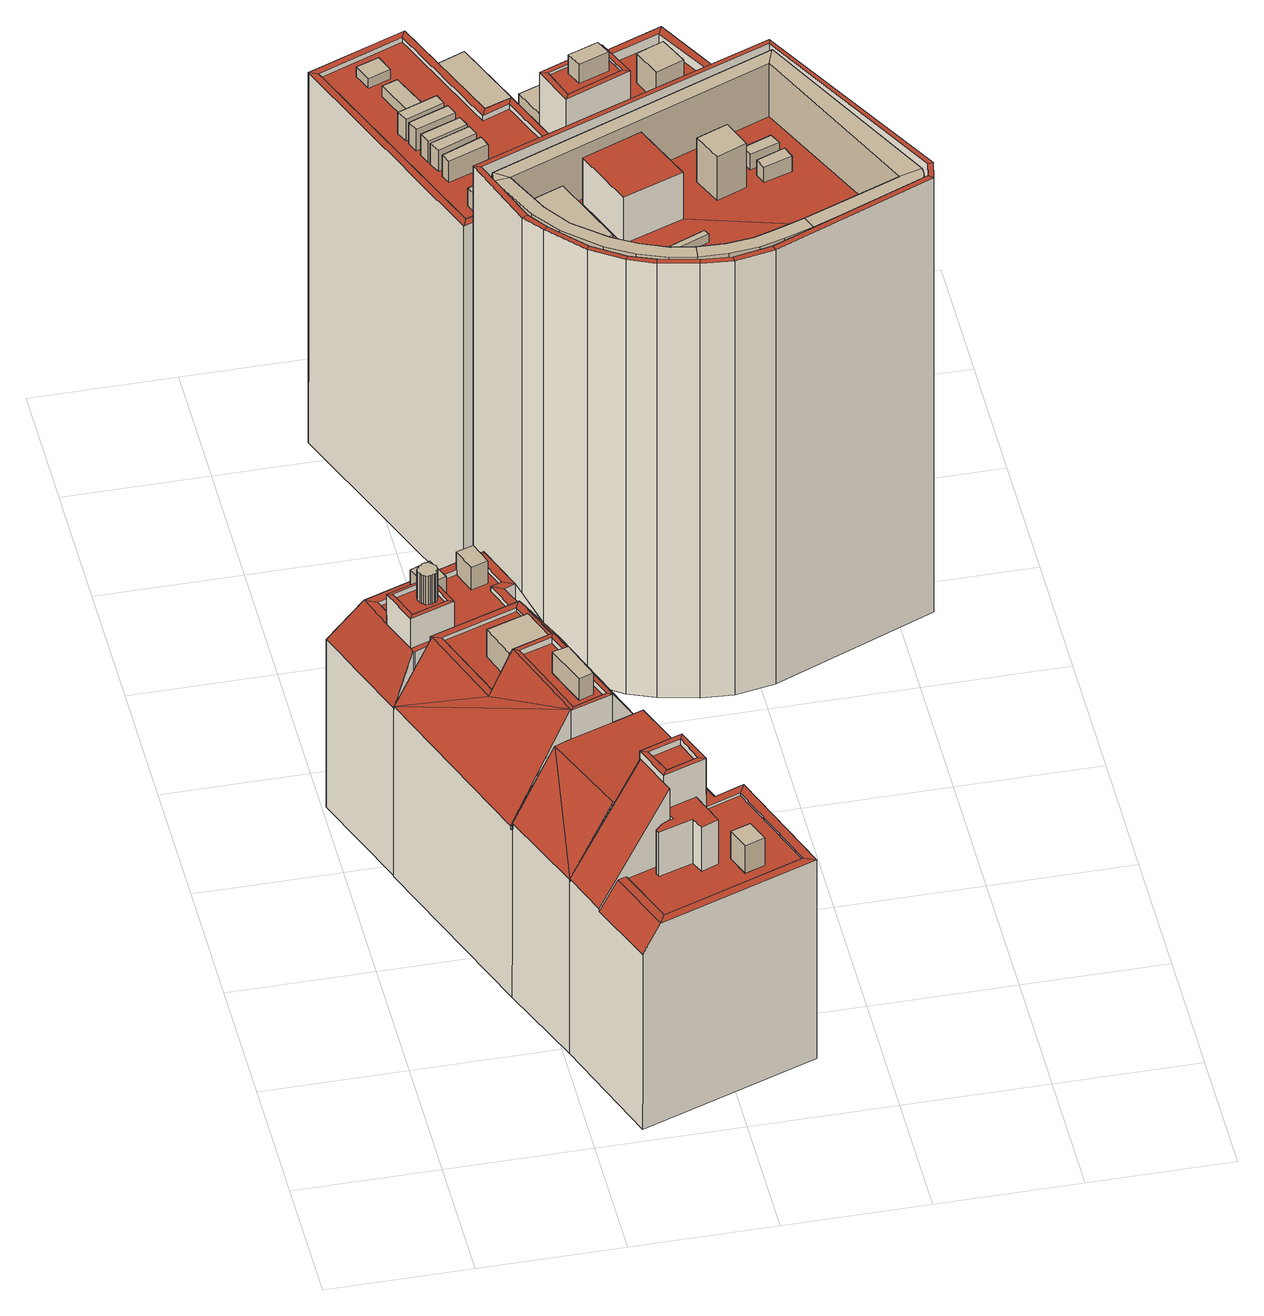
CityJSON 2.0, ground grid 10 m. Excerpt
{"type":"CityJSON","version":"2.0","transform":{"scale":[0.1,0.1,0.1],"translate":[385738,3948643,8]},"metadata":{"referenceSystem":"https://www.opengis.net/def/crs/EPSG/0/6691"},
"CityObjects":{
"building1":{"type":"Building","attributes":{"延べ面積換算係数":"1","大字・町コード":"1","町・丁目コード":"3","13+区市町村コード+大字・町コード+町・丁目コード":"13103001003","class":"3002","usage":"402","measuredHeight":16.9,"storeysAboveGround":5,"storeysBelowGround":1,"RiverFloodingRiskAttribute.description":"10","RiverFloodingRiskAttribute.rank":"1","RiverFloodingRiskAttribute.depth":0.34,"RiverFloodingRiskAttribute.adminType":"2","RiverFloodingRiskAttribute.scale":"2","BuildingDetailAttribute.buildingRoofEdgeArea":177.06,"BuildingDetailAttribute.fireproofStructureType":"1001","BuildingDetailAttribute.urbanPlanType":"21","BuildingDetailAttribute.areaClassificationType":"22","BuildingDetailAttribute.districtsAndZonesType":"10","BuildingDetailAttribute.landUseType":"212","BuildingDetailAttribute.detailedUsage":"1242","BuildingDetailAttribute.specifiedBuildingCoverageRate":80,"BuildingDetailAttribute.specifiedFloorAreaRate":500,"BuildingDetailAttribute.surveyYear":2021,"BuildingIDAttribute.prefecture":"13","BuildingIDAttribute.city":"13103"},"address":[{"country":"日本","locality":"東京都港区赤坂三丁目"}],"children":["building1-1","building1-2","building1-3"],"geometry":[{"type":"Solid","lod":"2","boundaries":[[[[0,1,2,3,4,5,6,7,8,9,10,11,12,13]],[[14,15,16]],[[17,18,19,20]],[[21,22,23,24]],[[25,26,27,28,29]],[[16,15,30]],[[31,32,33,34,35]],[[36,37,38,39]],[[40,41,42,43]],[[44,45,46]],[[47,48,49,50]],[[51,52,53,54]],[[55,56,28]],[[57,58,59,60,61]],[[62,55,28]],[[63,29,56]],[[45,64,46]],[[65,66,67,68]],[[55,69,70]],[[71,72,73,74,75,76,77,78,79,80]],[[81,51,54,82]],[[83,84,85,86,87,88,89,90,91,92,93,94,95,96,97,98,99,100,101]],[[102,103,104,105]],[[69,55,62,106,107]],[[108,67,109,110]],[[15,111,30]],[[112,36,39,113]],[[114,106,62,111]],[[115,116,117,118,119]],[[67,66,120,109]],[[121,122,82,54,123,124]],[[125,126,127,128,129,130,131]],[[132,133,134,135]],[[136,16,30]],[[137,138,139,140,122,121]],[[56,29,28]],[[141,123,53]],[[114,111,15,142,143]],[[53,144,145,141]],[[146,46,147]],[[142,70,69,107,143]],[[148,26,25,149]],[[150,151,152,153]],[[154,155,156,157]],[[158,147,46]],[[22,17,20,23]],[[159,156,155,160]],[[18,21,24,19]],[[37,161,162,38]],[[163,164,165,166,167]],[[128,65,68,129]],[[149,136,30,168,148]],[[169,170,171,172]],[[173,174,175,176]],[[52,177,144,53]],[[178,179,180,181,182,183,184,185,186]],[[54,53,123]],[[144,177,118,117]],[[161,112,113,162]],[[187,188,189,190]],[[191,192,193,194,195,147,158,196]],[[173,176,44,46,10,9,108,110]],[[7,6,130,129]],[[79,78,90]],[[73,86,85,74]],[[186,185,177,52]],[[91,78,77,23,20,196,64,45,132,135,92]],[[9,8,68,67,108]],[[86,73,72,87]],[[8,7,129,68]],[[166,165,116,115]],[[49,48,121,124]],[[33,32,5,4]],[[94,93,197,174,173,110,109,120]],[[169,172,106,114]],[[135,134,93,92]],[[64,196,46]],[[39,38,140,181,180]],[[3,164,4]],[[98,97,128,127]],[[185,184,118,177]],[[136,149,138,58,57]],[[34,56,55,35]],[[101,100,191,19,24]],[[167,166,115,25,29]],[[61,16,136,57]],[[41,40,26,148]],[[102,105,36,112]],[[34,164,163]],[[137,59,58,138]],[[46,196,158]],[[152,151,15,14]],[[78,91,90]],[[170,169,114,143]],[[141,1,0,123]],[[142,195,194,70]],[[38,162,122,140]],[[120,66,95,94]],[[96,95,66,65]],[[84,75,74,85]],[[171,107,106,172]],[[188,187,17,22]],[[97,96,65,128]],[[50,60,59,47]],[[63,56,163]],[[0,13,49,124,123]],[[142,15,151,150,195]],[[104,103,161,37]],[[179,178,51,81]],[[191,196,20,19]],[[47,59,137,121,48]],[[162,113,82,122]],[[56,34,163]],[[4,164,34]],[[80,79,90]],[[105,104,37,36]],[[190,189,21,18]],[[171,170,143,107]],[[144,157,156,145]],[[178,186,52,51]],[[184,183,119,118]],[[80,89,88,71]],[[99,98,127,126]],[[189,188,22,21]],[[146,147,195,150,153]],[[71,88,87,72]],[[175,133,132,45,44,176]],[[83,76,75,84]],[[29,63,163,167]],[[160,165,164,3,2,159]],[[55,70,194,31,35]],[[12,11,153,152,14,16,61,60,50]],[[103,102,112,161]],[[82,113,39,180,179,81]],[[25,115,119,183,182,139,138,149]],[[26,40,43,27]],[[146,153,11,10,46]],[[62,28,27,43,42,168,30,111]],[[100,99,126,192,191]],[[187,190,18,17]],[[182,181,140,139]],[[175,174,197,93,134,133]],[[89,80,90]],[[33,4,34]],[[125,193,192,126]],[[83,101,24,23,77,76]],[[160,155,154,117,116,165]],[[5,32,131,130,6]],[[159,2,1,141,145,156]],[[49,13,12,50]],[[117,154,157,144]],[[194,193,125,131,32,31]],[[168,42,41,148]]]],"semantics":{"surfaces":[{"type":"GroundSurface"},{"type":"RoofSurface"},{"type":"WallSurface"}],"values":[[0,1,1,1,1,1,1,1,1,1,1,1,1,1,1,1,1,1,1,1,1,1,1,1,1,1,1,1,1,1,1,1,1,1,1,1,1,1,1,1,1,1,1,1,1,1,1,1,1,1,1,1,1,1,1,1,1,1,1,1,1,2,2,2,2,2,2,2,2,2,2,2,2,2,2,2,2,2,2,2,2,2,2,2,2,2,2,2,2,2,2,2,2,2,2,2,2,2,2,2,2,2,2,2,2,2,2,2,2,2,2,2,2,2,2,2,2,2,2,2,2,2,2,2,2,2,2,2,2,2,2,2,2,2,2,2,2,2,2,2,2,2,2,2,2,2,2,2,2,2,2,2,2]]}}]},
"building1-1":{"type":"BuildingInstallation","parents":["building1"],"geometry":[{"type":"MultiSurface","lod":"2","boundaries":[[[198,199,200,201]],[[202,203,204,205]],[[206,207,208,209,210,211,212,213,214,215,216,217,218,219,220,221,222,223,224,225,226,227,228,229,230,231,232,233,234,235]],[[236,237,238,239]],[[240,241,242]],[[243,244,245,246]],[[247,200,199,248]],[[200,247,249,201]],[[250,249,247,248]],[[248,199,198,250]],[[250,198,201,249]],[[205,204,251,252]],[[202,205,252,253]],[[251,254,253,252]],[[251,204,203,254]],[[254,203,202,253]],[[255,232,231,256]],[[256,231,230,257]],[[258,233,232,255]],[[257,230,229,259]],[[260,234,233,258]],[[259,229,228,261]],[[262,235,234,260]],[[261,228,227,263]],[[264,206,235,262]],[[263,227,226,265]],[[207,206,264,266]],[[265,226,225,267]],[[208,207,266,268]],[[267,225,224,269]],[[270,209,208,268]],[[264,262,260,258,255,256,257,259,261,263,265,267,269,271,272,273,274,275,276,277,278,279,280,281,282,283,284,270,268,266]],[[269,224,223,271]],[[284,210,209,270]],[[271,223,222,272]],[[283,211,210,284]],[[272,222,221,273]],[[282,212,211,283]],[[273,221,220,274]],[[281,213,212,282]],[[274,220,219,275]],[[280,214,213,281]],[[275,219,218,276]],[[215,214,280,279]],[[276,218,217,277]],[[278,216,215,279]],[[277,217,216,278]],[[238,237,285,286]],[[239,238,286,287,242]],[[288,246,245,289]],[[290,287,286,285]],[[240,290,285,237,236,241]],[[243,246,288,291]],[[239,242,241,236]],[[289,292,291,288]],[[290,240,242,287]],[[289,245,244,292]],[[292,244,243,291]]]}]},
"building1-2":{"type":"BuildingInstallation","parents":["building1"],"geometry":[{"type":"MultiSurface","lod":"2","boundaries":[[[293,294,295,296]],[[297,298,294,293]],[[299,295,294,298]],[[300,299,298,297]],[[297,293,296,300]],[[296,295,299,300]]]}]},
"building1-3":{"type":"BuildingInstallation","parents":["building1"],"geometry":[{"type":"MultiSurface","lod":"2","boundaries":[[[301,302,303,304]],[[302,301,305,306]],[[303,302,306,307]],[[305,308,307,306]],[[301,304,308,305]],[[304,303,307,308]]]}]},
"building2":{"type":"Building","attributes":{"延べ面積換算係数":"1","大字・町コード":"1","町・丁目コード":"3","13+区市町村コード+大字・町コード+町・丁目コード":"13103001003","class":"3002","usage":"401","measuredHeight":30.4,"storeysAboveGround":8,"storeysBelowGround":0,"RiverFloodingRiskAttribute.description":"10","RiverFloodingRiskAttribute.rank":"1","RiverFloodingRiskAttribute.depth":0.49,"RiverFloodingRiskAttribute.adminType":"2","RiverFloodingRiskAttribute.scale":"2","BuildingDetailAttribute.buildingRoofEdgeArea":173.68,"BuildingDetailAttribute.fireproofStructureType":"1001","BuildingDetailAttribute.urbanPlanType":"21","BuildingDetailAttribute.areaClassificationType":"22","BuildingDetailAttribute.districtsAndZonesType":"10","BuildingDetailAttribute.landUseType":"212","BuildingDetailAttribute.detailedUsage":"1210","BuildingDetailAttribute.specifiedBuildingCoverageRate":80,"BuildingDetailAttribute.specifiedFloorAreaRate":700,"BuildingDetailAttribute.surveyYear":2021,"BuildingIDAttribute.prefecture":"13","BuildingIDAttribute.city":"13103"},"address":[{"country":"日本","locality":"東京都港区赤坂三丁目"}],"children":["building2-1","building2-2"],"geometry":[{"type":"Solid","lod":"2","boundaries":[[[[309,310,311,312,313,314,315,316]],[[317,318,319,320]],[[321,317,320,322]],[[323,324,325,326]],[[327,321,322,328]],[[329,330,331,332]],[[331,327,328,332]],[[333,334,335,336,337,338]],[[318,330,329,319]],[[338,337,330,318]],[[336,335,327,331]],[[313,328,322,314]],[[309,325,324,310]],[[334,333,317,321]],[[337,336,331,330]],[[319,329,326,325,309,316]],[[335,334,321,327]],[[333,338,318,317]],[[310,324,323,311]],[[315,320,319,316]],[[312,311,323,326,329,332]],[[314,322,320,315]],[[312,332,328,313]]]],"semantics":{"surfaces":[{"type":"GroundSurface"},{"type":"RoofSurface"},{"type":"WallSurface"}],"values":[[0,1,1,1,1,1,1,1,1,2,2,2,2,2,2,2,2,2,2,2,2,2,2]]}}]},
"building2-1":{"type":"BuildingInstallation","parents":["building2"],"geometry":[{"type":"MultiSurface","lod":"2","boundaries":[[[339,340,341,342]],[[343,344,345,346]],[[347,348,349,350]],[[351,349,348,352]],[[353,354,355,356]],[[354,357,358,355]],[[359,358,357,360]],[[361,362,363,364]],[[365,363,362,366]],[[367,365,366,368]],[[369,370,371,372]],[[373,374,371,370]],[[375,374,373,376]],[[377,378,379,380]],[[380,381,382,377]],[[383,384,385,386]],[[387,388,389,390]],[[391,347,350,392]],[[341,340,393,394]],[[341,394,395,344,343,342]],[[346,339,342,343]],[[396,395,394,393]],[[340,339,346,345,396,393]],[[396,345,344,395]],[[352,348,347,391]],[[391,392,351,352]],[[392,350,349,351]],[[360,357,354,353]],[[353,356,359,360]],[[368,366,362,361]],[[356,355,358,359]],[[361,364,367,368]],[[364,363,365,367]],[[376,373,370,369]],[[372,375,376,369]],[[397,381,380,379]],[[371,374,375,372]],[[379,378,398,397]],[[398,382,381,397]],[[378,377,382,398]],[[384,383,399,400]],[[401,385,384,400]],[[401,400,399,402]],[[383,386,402,399]],[[402,386,385,401]],[[403,390,389,404]],[[405,387,390,403]],[[405,403,404,406]],[[404,389,388,406]],[[406,388,387,405]]]}]},
"building2-2":{"type":"BuildingInstallation","parents":["building2"],"geometry":[{"type":"MultiSurface","lod":"2","boundaries":[[[313,312,311,310]],[[332,312,313,328]],[[407,311,312,332]],[[408,407,332,328]],[[328,313,310,408]],[[408,310,311,407]]]}]},
"building3":{"type":"Building","attributes":{"延べ面積換算係数":"1","大字・町コード":"1","町・丁目コード":"3","13+区市町村コード+大字・町コード+町・丁目コード":"13103001003","class":"3002","usage":"401","measuredHeight":31,"storeysAboveGround":8,"storeysBelowGround":0,"RiverFloodingRiskAttribute.description":"10","RiverFloodingRiskAttribute.rank":"2","RiverFloodingRiskAttribute.depth":0.58,"RiverFloodingRiskAttribute.adminType":"2","RiverFloodingRiskAttribute.scale":"2","BuildingDetailAttribute.buildingRoofEdgeArea":381.85,"BuildingDetailAttribute.fireproofStructureType":"1001","BuildingDetailAttribute.urbanPlanType":"21","BuildingDetailAttribute.areaClassificationType":"22","BuildingDetailAttribute.districtsAndZonesType":"10","BuildingDetailAttribute.landUseType":"212","BuildingDetailAttribute.detailedUsage":"1210","BuildingDetailAttribute.specifiedBuildingCoverageRate":80,"BuildingDetailAttribute.specifiedFloorAreaRate":700,"BuildingDetailAttribute.surveyYear":2021,"BuildingIDAttribute.prefecture":"13","BuildingIDAttribute.city":"13103"},"address":[{"country":"日本","locality":"東京都港区赤坂三丁目"}],"children":["building3-1","building3-2"],"geometry":[{"type":"Solid","lod":"2","boundaries":[[[[409,410,411,412,413,414,415,416,417,418,419,420]],[[421,422,423,424]],[[425,426,427,428]],[[429,430,431,432]],[[433,434,435,436]],[[437,438,430,429]],[[439,440,434,433]],[[436,435,441,442]],[[432,431,443,444]],[[445,446,447,448,449,450,451,452,453]],[[454,455,446,445,456]],[[448,447,457,458,459,460]],[[461,462,440,439]],[[444,443,463,464]],[[442,441,438,437]],[[464,463,426,425]],[[458,457,455,454]],[[462,461,428,427]],[[435,434,458,454]],[[410,436,442,411]],[[434,440,459,458]],[[462,427,448,460]],[[437,412,411,442]],[[455,457,421,424]],[[440,462,460,459]],[[450,449,426,463]],[[431,430,453,452]],[[418,428,461,419]],[[432,444,415,414]],[[455,424,423,446]],[[413,429,432,414]],[[449,448,427,426]],[[409,433,436,410]],[[447,422,421,457]],[[415,444,464,416]],[[420,419,461,439]],[[445,438,441,456]],[[431,452,451,443]],[[463,443,451,450]],[[420,439,433,409]],[[446,423,422,447]],[[454,456,441,435]],[[425,428,418,417]],[[430,438,445,453]],[[425,417,416,464]],[[412,437,429,413]]]],"semantics":{"surfaces":[{"type":"GroundSurface"},{"type":"RoofSurface"},{"type":"WallSurface"}],"values":[[0,1,1,1,1,1,1,1,1,1,1,1,1,1,1,1,1,1,2,2,2,2,2,2,2,2,2,2,2,2,2,2,2,2,2,2,2,2,2,2,2,2,2,2,2,2]]}}]},
"building3-1":{"type":"BuildingInstallation","parents":["building3"],"geometry":[{"type":"MultiSurface","lod":"2","boundaries":[[[465,466,467,468]],[[468,467,469,470]],[[465,468,470,471]],[[471,470,469,472]],[[467,466,472,469]],[[465,471,472,466]]]}]},
"building3-2":{"type":"BuildingInstallation","parents":["building3"],"geometry":[{"type":"MultiSurface","lod":"2","boundaries":[[[473,474,475,476]],[[477,473,476,478]],[[479,480,481,482]],[[483,484,479,482]],[[485,486,487,488]],[[489,490,491,492]],[[493,494,495,496]],[[497,496,495,498]],[[493,499,500,494]],[[501,497,498,502]],[[499,503,504,500]],[[505,506,507,508]],[[501,502,509,510]],[[511,507,506,512]],[[513,505,508,514]],[[512,515,516,511]],[[517,518,504,503]],[[513,514,519,520]],[[515,521,522,516]],[[523,520,519,524]],[[509,525,526,510]],[[527,528,518,517]],[[521,529,530,522]],[[523,524,531,532]],[[533,526,525,534]],[[535,533,534,536]],[[537,538,475,474]],[[477,537,474,473]],[[539,535,536,540]],[[527,541,542,528]],[[543,544,545,546]],[[547,539,540,548]],[[543,546,549,550]],[[551,532,531,552]],[[537,477,478,538]],[[544,543,550,553]],[[544,553,554,545]],[[553,550,549,554]],[[555,556,542,541]],[[551,552,557,558]],[[547,529,521,510,526,533,535,539]],[[555,559,560,556]],[[559,561,562,560]],[[561,563,564,562]],[[565,566,567,568]],[[567,566,485,488]],[[569,570,530,529]],[[480,571,572,481]],[[566,565,486,485]],[[483,572,571,484]],[[479,484,571,480]],[[565,568,487,486]],[[547,548,573,574]],[[575,576,577,578]],[[576,490,489,577]],[[576,575,491,490]],[[569,558,557,570]],[[578,492,491,575]],[[574,573,564,563]],[[529,547,574,569]],[[563,555,558]],[[569,574,563,558]],[[561,559,555,563]],[[513,520,523,532,551,558,555,541,527,517,503,499,493,505]],[[515,512,506,505,493,496,497,501,510,521]],[[478,476,475,538]],[[545,554,549,546]],[[525,509,522,530,548,540,536,534]],[[487,568,567,488]],[[482,481,572,483]],[[492,578,577,489]],[[500,504,518,528,542,556,557,552,531,524,519,514,508,494]],[[502,498,495,494,508,507,511,516,522,509]],[[548,530,570,573]],[[564,557,562]],[[560,562,557,556]],[[573,570,557,564]]]}]},
"building4":{"type":"Building","attributes":{"延べ面積換算係数":"1","大字・町コード":"1","町・丁目コード":"3","13+区市町村コード+大字・町コード+町・丁目コード":"13103001003","class":"3002","usage":"401","measuredHeight":30.7,"storeysAboveGround":9,"storeysBelowGround":0,"RiverFloodingRiskAttribute.description":"10","RiverFloodingRiskAttribute.rank":"1","RiverFloodingRiskAttribute.depth":0.49,"RiverFloodingRiskAttribute.adminType":"2","RiverFloodingRiskAttribute.scale":"2","BuildingDetailAttribute.buildingRoofEdgeArea":103.39,"BuildingDetailAttribute.fireproofStructureType":"1001","BuildingDetailAttribute.urbanPlanType":"21","BuildingDetailAttribute.areaClassificationType":"22","BuildingDetailAttribute.districtsAndZonesType":"10","BuildingDetailAttribute.landUseType":"212","BuildingDetailAttribute.detailedUsage":"1210","BuildingDetailAttribute.specifiedBuildingCoverageRate":80,"BuildingDetailAttribute.specifiedFloorAreaRate":700,"BuildingDetailAttribute.surveyYear":2021,"BuildingIDAttribute.prefecture":"13","BuildingIDAttribute.city":"13103"},"address":[{"country":"日本","locality":"東京都港区赤坂三丁目"}],"children":["building4-1","building4-2","building4-3"],"geometry":[{"type":"Solid","lod":"2","boundaries":[[[[579,580,581,582,583,584]],[[585,586,587,588]],[[589,590,591,592]],[[593,588,587,594]],[[595,596,597,598]],[[599,600,601,602]],[[603,604,605,606]],[[604,589,592,605]],[[596,595,607,608,609,610]],[[611,612,613,614,615,616,617,618,619]],[[597,593,594,598]],[[590,603,606,591]],[[600,599,604,603]],[[591,606,586,585,611,619]],[[614,613,593,597]],[[615,614,597,596]],[[616,615,596,610]],[[583,598,594,584]],[[579,587,586,606,605,580]],[[599,602,589,604]],[[601,600,603,590]],[[617,616,610,609]],[[592,607,581,580,605]],[[582,595,598,583]],[[618,617,609,608]],[[613,612,588,593]],[[602,601,590,589]],[[612,611,585,588]],[[581,607,595,582]],[[607,592,591,619,618,608]],[[584,594,587,579]]]],"semantics":{"surfaces":[{"type":"GroundSurface"},{"type":"RoofSurface"},{"type":"WallSurface"}],"values":[[0,1,1,1,1,1,1,1,1,1,1,1,2,2,2,2,2,2,2,2,2,2,2,2,2,2,2,2,2,2,2]]}}]},
"building4-1":{"type":"BuildingInstallation","parents":["building4"],"geometry":[{"type":"MultiSurface","lod":"2","boundaries":[[[620,621,622,623]],[[620,623,624,625]],[[621,620,625,626]],[[625,624,627,626]],[[623,622,627,624]],[[622,621,626,627]]]}]},
"building4-2":{"type":"BuildingInstallation","parents":["building4"],"geometry":[{"type":"MultiSurface","lod":"2","boundaries":[[[628,629,630,631]],[[631,630,632,633]],[[631,633,634,628]],[[632,635,634,633]],[[630,629,635,632]],[[628,634,635,629]]]}]},
"building4-3":{"type":"BuildingInstallation","parents":["building4"],"geometry":[{"type":"MultiSurface","lod":"2","boundaries":[[[636,637,638,639]],[[640,639,638,641]],[[642,636,639,640]],[[640,641,643,642]],[[641,638,637,643]],[[643,637,636,642]]]}]}
},
"vertices":[
[2,362,5],[119,401,5],[146,328,5],[148,329,5],[196,196,5],[182,191,5],[206,128,5],[227,136,5],[257,53,5],[133,8,5],[103,91,5],[79,153,5],[30,286,5],[30,287,5],[78,154,149],[121,170,226],[30,285,149],[158,107,236],[181,115,236],[183,120,236],[153,109,236],[188,95,236],[166,87,236],[163,82,236],[193,93,236],[119,318,194],[116,312,194],[138,251,194],[143,253,194],[120,317,194],[80,230,194],[150,179,146],[182,191,146],[196,196,146],[195,197,146],[150,181,146],[62,330,212],[70,308,212],[74,306,212],[64,333,212],[116,312,191],[63,293,191],[85,232,191],[138,251,191],[103,89,152],[154,108,152],[103,91,152],[45,291,145],[44,292,145],[30,287,145],[30,286,145],[32,344,187],[105,371,187],[109,379,187],[24,348,187],[150,181,226],[195,197,150],[57,295,148],[56,296,148],[45,291,148],[30,286,148],[30,285,148],[126,246,226],[148,328,150],[153,109,152],[249,57,172],[150,21,172],[146,13,172],[257,53,172],[149,180,226],[150,179,226],[154,64,207],[155,61,207],[179,69,207],[183,60,207],[195,65,207],[186,90,207],[163,82,207],[167,72,207],[165,72,207],[159,69,207],[39,324,187],[33,322,187],[186,90,170],[195,65,170],[183,60,170],[179,69,170],[155,61,170],[154,64,170],[159,69,170],[165,72,170],[167,72,170],[166,74,170],[165,74,170],[134,63,170],[150,21,170],[249,57,170],[223,128,170],[198,119,170],[196,125,170],[183,120,170],[193,93,170],[37,321,208],[45,299,208],[70,308,208],[62,330,208],[124,242,226],[147,181,226],[133,8,152],[128,61,172],[115,56,152],[97,236,226],[37,321,212],[33,322,212],[101,234,226],[119,318,187],[122,320,187],[114,340,187],[106,344,187],[116,317,187],[134,63,172],[44,292,187],[43,295,187],[2,362,146],[30,287,146],[172,187,172],[196,125,172],[198,119,172],[223,128,172],[227,136,172],[206,128,172],[182,191,172],[154,108,154],[153,107,154],[165,74,154],[166,74,154],[57,295,194],[45,291,187],[56,296,187],[75,303,187],[74,306,187],[119,401,146],[121,169,226],[123,172,226],[122,343,187],[146,330,146],[79,153,152],[109,164,202],[63,293,194],[56,296,194],[121,169,146],[121,170,146],[78,154,146],[79,153,146],[114,340,144],[121,321,144],[146,330,144],[122,343,144],[134,102,202],[146,328,144],[122,320,144],[45,299,212],[43,295,212],[148,328,148],[148,329,148],[122,320,148],[119,318,148],[120,317,148],[85,232,194],[101,234,221],[123,172,221],[147,181,221],[124,242,221],[115,56,154],[165,74,231],[153,107,231],[103,89,154],[114,347,187],[32,344,183],[39,324,183],[64,333,183],[74,306,183],[75,303,183],[116,317,183],[106,344,183],[114,347,183],[105,371,183],[158,107,231],[166,87,231],[188,95,231],[181,115,231],[183,120,202],[196,125,202],[172,187,202],[150,179,202],[121,169,202],[153,109,202],[165,74,172],
[217,70,173],[223,54,173],[209,49,173],[203,65,173],[118,212,222],[129,215,222],[139,186,222],[129,182,222],[53,313,209],[53,314,209],[52,315,209],[52,317,209],[52,318,209],[53,319,209],[54,321,209],[55,321,209],[56,322,209],[57,323,209],[58,323,209],[60,323,209],[61,323,209],[62,322,209],[63,321,209],[64,320,209],[65,319,209],[65,318,209],[65,316,209],[65,315,209],[64,314,209],[64,312,209],[63,311,209],[62,311,209],[60,310,209],[59,310,209],[58,310,209],[56,310,209],[55,311,209],[54,312,209],[71,361,177],[77,345,177],[62,339,177],[56,356,177],[70,362,187],[71,361,187],[56,356,187],[88,365,177],[100,369,177],[106,352,177],[94,348,177],[209,49,196],[223,54,196],[203,65,196],[217,70,196],[139,186,240],[129,182,240],[118,212,240],[129,215,240],[58,310,233],[59,310,233],[60,310,233],[56,310,233],[62,311,233],[55,311,233],[63,311,233],[54,312,233],[64,312,233],[53,313,233],[64,314,233],[53,314,233],[65,315,233],[52,315,233],[65,316,233],[52,317,233],[65,318,233],[65,319,233],[64,320,233],[63,321,233],[62,322,233],[61,323,233],[60,323,233],[58,323,233],[57,323,233],[56,322,233],[55,321,233],[54,321,233],[53,319,233],[52,318,233],[77,345,200],[62,339,200],[56,356,200],[94,348,202],[106,352,202],[70,362,200],[88,365,202],[100,369,202],
[224,135,8],[206,128,8],[182,191,8],[201,197,8],[224,135,142],[206,128,142],[182,191,142],[201,197,142],
[126,257,184],[97,246,184],[88,272,184],[117,282,184],[126,257,214],[97,246,214],[88,272,214],[117,282,214],
[155,751,5],[169,715,5],[150,707,5],[170,657,5],[189,664,5],[221,582,5],[132,546,5],[67,716,5],[135,553,317],[73,713,317],[67,716,317],[132,546,317],[215,584,317],[221,582,317],[150,707,276],[169,715,276],[155,751,276],[136,743,276],[186,658,317],[189,664,317],[136,743,317],[133,737,317],[167,650,317],[170,657,317],[135,553,313],[215,584,313],[186,658,313],[167,650,313],[133,737,313],[73,713,313],
[172,568,317],[174,563,317],[147,553,317],[145,557,317],[145,557,313],[140,570,313],[167,581,313],[172,568,313],[133,595,313],[130,602,313],[158,614,313],[161,606,313],[158,614,331],[130,602,331],[129,607,331],[129,607,313],[156,618,313],[156,618,331],[125,615,313],[153,626,313],[153,626,331],[125,615,331],[124,617,331],[124,617,313],[152,628,313],[152,628,331],[149,636,313],[121,625,313],[149,636,331],[121,625,331],[119,630,331],[119,630,313],[147,641,313],[147,641,331],[116,638,313],[144,649,313],[144,649,331],[116,638,331],[142,652,313],[142,652,331],[115,641,331],[115,641,313],[111,649,313],[139,660,313],[131,664,313],[120,659,313],[109,687,313],[120,691,313],[97,710,313],[113,716,313],[118,703,313],[102,697,313],[133,595,331],[161,606,331],[174,563,328],[147,553,328],[140,570,328],[167,581,328],[111,649,331],[139,660,331],[131,664,322],[120,659,322],[109,687,322],[120,691,322],[102,697,321],[118,703,321],[97,710,321],[113,716,321],
[150,707,317],[169,715,317],
[138,545,2],[350,627,2],[427,486,2],[424,471,2],[310,423,2],[282,418,2],[260,420,2],[233,426,2],[214,434,2],[192,449,2],[169,474,2],[158,488,2],[210,546,361],[227,502,361],[270,518,361],[252,563,361],[214,434,368],[216,437,368],[194,452,368],[192,449,368],[310,423,368],[309,427,368],[282,422,368],[282,418,368],[138,545,368],[143,543,368],[349,623,368],[350,627,368],[424,471,368],[421,474,368],[158,488,368],[162,490,368],[423,485,368],[427,486,368],[261,424,368],[260,420,368],[421,474,322],[270,518,322],[227,502,322],[194,452,322],[216,437,322],[234,430,322],[261,424,322],[282,422,322],[309,427,322],[349,623,322],[252,563,322],[423,485,322],[210,546,322],[143,543,322],[162,490,322],[172,476,322],[169,474,368],[172,476,368],[234,430,368],[233,426,368],
[174,532,322],[196,541,322],[217,487,322],[195,478,322],[217,487,344],[195,478,344],[174,532,344],[196,541,344],
[355,470,329],[348,467,329],[348,467,322],[355,470,322],[348,489,329],[348,489,322],[345,558,335],[348,549,335],[348,549,322],[345,558,322],[325,550,322],[325,550,335],[286,552,359],[308,561,359],[308,561,322],[286,552,322],[319,564,322],[319,564,335],[339,572,335],[339,572,322],[260,428,367],[260,428,322],[280,427,322],[280,427,367],[301,429,367],[301,429,322],[242,431,367],[242,431,322],[318,434,367],[318,434,322],[222,439,367],[222,439,322],[261,438,367],[280,437,367],[280,437,322],[261,438,322],[339,441,322],[339,441,367],[299,439,322],[299,439,367],[245,441,367],[245,441,322],[315,444,367],[315,444,322],[203,450,367],[203,450,322],[226,449,322],[226,449,367],[335,451,367],[335,451,322],[209,459,367],[209,459,322],[416,472,322],[416,472,367],[179,472,367],[179,472,322],[403,478,367],[403,478,322],[187,478,322],[187,478,367],[418,473,367],[418,473,322],[419,476,367],[419,476,322],[340,486,329],[340,486,322],[419,480,367],[419,480,322],[165,492,367],[165,492,322],[255,481,329],[253,485,329],[253,485,322],[255,481,322],[419,483,367],[419,483,322],[281,492,322],[281,492,329],[174,497,367],[174,497,322],[279,496,329],[279,496,322],[148,529,367],[148,529,322],[159,530,322],[159,530,367],[148,532,367],[148,532,322],[148,535,367],[148,535,322],[149,537,367],[149,537,322],[316,540,359],[295,531,359],[295,531,322],[316,540,322],[345,605,367],[345,605,322],[328,542,335],[328,542,322],[350,618,322],[350,618,367],[343,564,335],[322,556,335],[322,556,322],[343,564,322],
[228,585,2],[204,648,2],[249,666,2],[241,688,2],[297,710,2],[340,631,2],[220,620,319],[215,618,319],[228,585,319],[231,592,319],[247,661,349],[256,639,349],[261,637,349],[249,666,349],[333,634,319],[340,631,319],[241,688,319],[247,685,319],[294,703,319],[297,710,319],[209,646,347],[217,623,347],[256,639,347],[247,661,347],[217,623,349],[209,646,349],[204,648,349],[215,618,349],[249,666,319],[250,664,319],[254,666,319],[254,667,319],[220,620,311],[231,592,311],[333,634,311],[294,703,311],[247,685,311],[254,667,311],[254,666,311],[250,664,311],[261,637,311],
[227,634,347],[222,645,347],[243,653,347],[248,642,347],[248,642,363],[227,634,363],[222,645,363],[243,653,363],
[272,668,311],[291,676,311],[300,655,311],[280,647,311],[300,655,336],[280,647,336],[272,668,336],[291,676,336],
[195,670,3],[241,688,3],[249,666,3],[204,648,3],[204,648,314],[249,666,314],[195,670,314],[241,688,314]
]}
